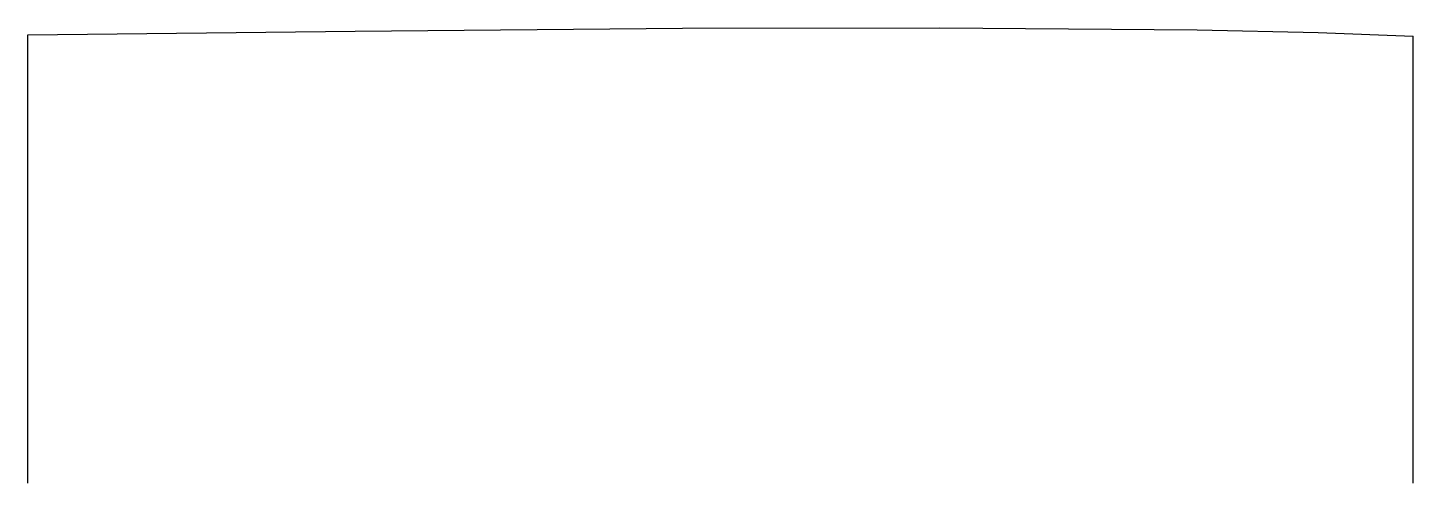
# Model space of a CAD drawing. Header units: millimetres. Extents: x 0 to 976, y 0 to 321.
import ezdxf

# ---------------------------------------------------------------- set-up
doc = ezdxf.new("R2010")
doc.units = ezdxf.units.MM

msp = doc.modelspace()

# ---------------------------------------------------------------- linework, layer by layer
at = {"color": 7, "linetype": 'Continuous'}
for p, q in [((0, 0), (0, 316.47)), ((824.07, 319.89), (824.08, 319.89)), ((976.41, 0), (976.41, 315.44))]:
    msp.add_line(p, q, dxfattribs=at)
at = {"color": 7, "linetype": 'Continuous', "flags": 128}
for points in [[(0, 316.47), (230.76, 318.99), (461.52, 321.06), (642.81, 321.42), (824.07, 319.89)], [(824.08, 319.89), (909.39, 318), (976.41, 315.44)]]:
    msp.add_lwpolyline(points, dxfattribs=at)

doc.saveas('drawing.dxf')
